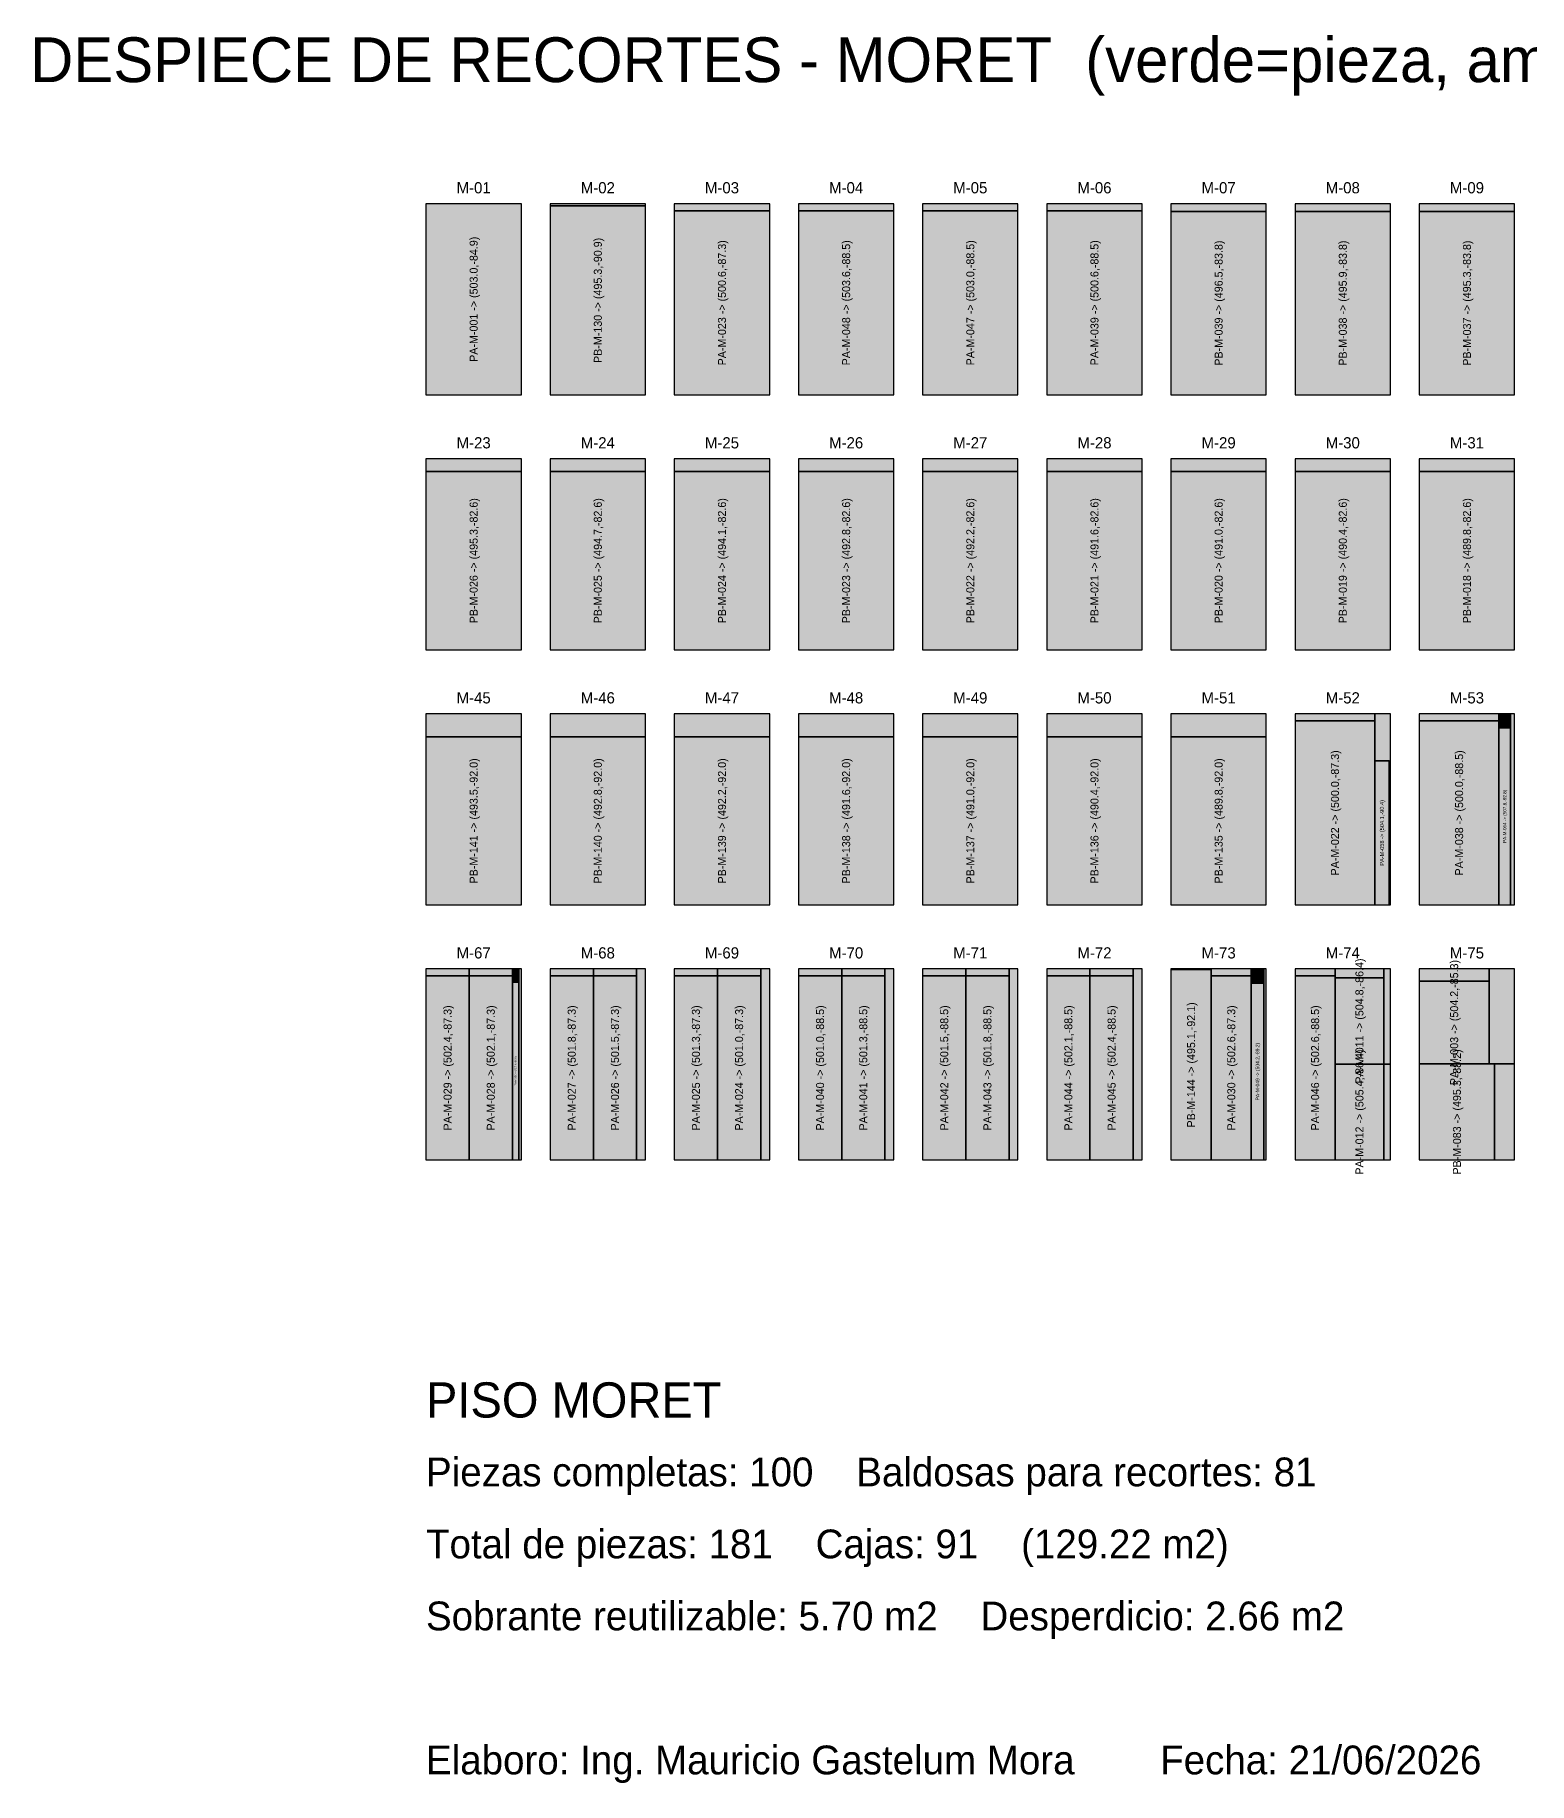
# Model space of a CAD drawing. Header units: metres. Extents: x 487.1 to 507.8, y -106.1 to -80.1.
# Drawn here: x 487.09 to 496.43, y -106.1 to -95.18 of the extents above; entities that cross this region are included whole.
import ezdxf
from ezdxf.enums import TextEntityAlignment as Align

# ---------------------------------------------------------------- set-up
doc = ezdxf.new("R2010")
doc.units = ezdxf.units.M
for name, color, linetype in [('RECORTE-DESPERDICIO', 1, 'Continuous'), ('RECORTE-PIEZA', 3, 'Continuous'), ('RECORTE-SOBRANTE', 2, 'Continuous'), ('RECORTE-TEXTO', 7, 'Continuous'), ('TITULO', 5, 'Continuous')]:
    doc.layers.add(name, color=color, linetype=linetype)

msp = doc.modelspace()

# ---------------------------------------------------------------- hatches: boundary and pattern name
at = {"layer": 'RECORTE-DESPERDICIO', "transparency": 33554610}
h = msp.add_hatch(color=1, dxfattribs=at)
h.dxf.hatch_style = 1
h.paths.add_polyline_path([(490.3147, -96.2444), (490.9107, -96.2444), (490.9107, -96.2304), (490.3147, -96.2304)])
h = msp.add_hatch(color=1, dxfattribs=at)
h.dxf.hatch_style = 1
h.paths.add_polyline_path([(491.0907, -96.2744), (491.6867, -96.2744), (491.6867, -96.2304), (491.0907, -96.2304)])
h = msp.add_hatch(color=1, dxfattribs=at)
h.dxf.hatch_style = 1
h.paths.add_polyline_path([(491.8667, -96.2744), (492.4627, -96.2744), (492.4627, -96.2304), (491.8667, -96.2304)])
h = msp.add_hatch(color=1, dxfattribs=at)
h.dxf.hatch_style = 1
h.paths.add_polyline_path([(492.6427, -96.2744), (493.2387, -96.2744), (493.2387, -96.2304), (492.6427, -96.2304)])
h = msp.add_hatch(color=1, dxfattribs=at)
h.dxf.hatch_style = 1
h.paths.add_polyline_path([(493.4187, -96.2744), (494.0147, -96.2744), (494.0147, -96.2304), (493.4187, -96.2304)])
h = msp.add_hatch(color=1, dxfattribs=at)
h.dxf.hatch_style = 1
h.paths.add_polyline_path([(494.1947, -96.2784), (494.7907, -96.2784), (494.7907, -96.2304), (494.1947, -96.2304)])
h = msp.add_hatch(color=1, dxfattribs=at)
h.dxf.hatch_style = 1
h.paths.add_polyline_path([(494.9707, -96.2784), (495.5667, -96.2784), (495.5667, -96.2304), (494.9707, -96.2304)])
h = msp.add_hatch(color=1, dxfattribs=at)
h.dxf.hatch_style = 1
h.paths.add_polyline_path([(495.7467, -96.2784), (496.3427, -96.2784), (496.3427, -96.2304), (495.7467, -96.2304)])
h = msp.add_hatch(color=1, dxfattribs=at)
h.dxf.hatch_style = 1
h.paths.add_polyline_path([(489.5387, -97.9044), (490.1347, -97.9044), (490.1347, -97.8244), (489.5387, -97.8244)])
h = msp.add_hatch(color=1, dxfattribs=at)
h.dxf.hatch_style = 1
h.paths.add_polyline_path([(490.3147, -97.9044), (490.9107, -97.9044), (490.9107, -97.8244), (490.3147, -97.8244)])
h = msp.add_hatch(color=1, dxfattribs=at)
h.dxf.hatch_style = 1
h.paths.add_polyline_path([(491.0907, -97.9044), (491.6867, -97.9044), (491.6867, -97.8244), (491.0907, -97.8244)])
h = msp.add_hatch(color=1, dxfattribs=at)
h.dxf.hatch_style = 1
h.paths.add_polyline_path([(491.8667, -97.9044), (492.4627, -97.9044), (492.4627, -97.8244), (491.8667, -97.8244)])
h = msp.add_hatch(color=1, dxfattribs=at)
h.dxf.hatch_style = 1
h.paths.add_polyline_path([(492.6427, -97.9044), (493.2387, -97.9044), (493.2387, -97.8244), (492.6427, -97.8244)])
h = msp.add_hatch(color=1, dxfattribs=at)
h.dxf.hatch_style = 1
h.paths.add_polyline_path([(493.4187, -97.9044), (494.0147, -97.9044), (494.0147, -97.8244), (493.4187, -97.8244)])
h = msp.add_hatch(color=1, dxfattribs=at)
h.dxf.hatch_style = 1
h.paths.add_polyline_path([(494.1947, -97.9044), (494.7907, -97.9044), (494.7907, -97.8244), (494.1947, -97.8244)])
h = msp.add_hatch(color=1, dxfattribs=at)
h.dxf.hatch_style = 1
h.paths.add_polyline_path([(494.9707, -97.9044), (495.5667, -97.9044), (495.5667, -97.8244), (494.9707, -97.8244)])
h = msp.add_hatch(color=1, dxfattribs=at)
h.dxf.hatch_style = 1
h.paths.add_polyline_path([(495.7467, -97.9044), (496.3427, -97.9044), (496.3427, -97.8244), (495.7467, -97.8244)])
h = msp.add_hatch(color=1, dxfattribs=at)
h.dxf.hatch_style = 1
h.paths.add_polyline_path([(494.9707, -99.4624), (495.4687, -99.4624), (495.4687, -99.4184), (494.9707, -99.4184)])
h = msp.add_hatch(color=1, dxfattribs=at)
h.dxf.hatch_style = 1
h.paths.add_polyline_path([(495.4687, -99.7124), (495.5667, -99.7124), (495.5667, -99.4184), (495.4687, -99.4184)])
h = msp.add_hatch(color=1, dxfattribs=at)
h.dxf.hatch_style = 1
h.paths.add_polyline_path([(495.7467, -99.4624), (496.2447, -99.4624), (496.2447, -99.4184), (495.7467, -99.4184)])
h = msp.add_hatch(color=1, dxfattribs=at)
h.dxf.hatch_style = 1
h.paths.add_polyline_path([(496.2447, -99.5054), (496.3167, -99.5054), (496.3167, -99.4184), (496.2447, -99.4184)])
h = msp.add_hatch(color=1, dxfattribs=at)
h.dxf.hatch_style = 1
h.paths.add_polyline_path([(496.3167, -100.6124), (496.3427, -100.6124), (496.3427, -99.4184), (496.3167, -99.4184)])
h = msp.add_hatch(color=1, dxfattribs=at)
h.dxf.hatch_style = 1
h.paths.add_polyline_path([(489.5387, -101.0564), (489.8087, -101.0564), (489.8087, -101.0124), (489.5387, -101.0124)])
h = msp.add_hatch(color=1, dxfattribs=at)
h.dxf.hatch_style = 1
h.paths.add_polyline_path([(489.8087, -101.0564), (490.0787, -101.0564), (490.0787, -101.0124), (489.8087, -101.0124)])
h = msp.add_hatch(color=1, dxfattribs=at)
h.dxf.hatch_style = 1
h.paths.add_polyline_path([(490.0787, -101.0954), (490.1182, -101.0954), (490.1182, -101.0124), (490.0787, -101.0124)])
h = msp.add_hatch(color=1, dxfattribs=at)
h.dxf.hatch_style = 1
h.paths.add_polyline_path([(490.1182, -102.2064), (490.1347, -102.2064), (490.1347, -101.0124), (490.1182, -101.0124)])
h = msp.add_hatch(color=1, dxfattribs=at)
h.dxf.hatch_style = 1
h.paths.add_polyline_path([(490.3147, -101.0564), (490.5847, -101.0564), (490.5847, -101.0124), (490.3147, -101.0124)])
h = msp.add_hatch(color=1, dxfattribs=at)
h.dxf.hatch_style = 1
h.paths.add_polyline_path([(490.5847, -101.0564), (490.8547, -101.0564), (490.8547, -101.0124), (490.5847, -101.0124)])
h = msp.add_hatch(color=1, dxfattribs=at)
h.dxf.hatch_style = 1
h.paths.add_polyline_path([(490.8547, -102.2064), (490.9107, -102.2064), (490.9107, -101.0124), (490.8547, -101.0124)])
h = msp.add_hatch(color=1, dxfattribs=at)
h.dxf.hatch_style = 1
h.paths.add_polyline_path([(491.0907, -101.0564), (491.3607, -101.0564), (491.3607, -101.0124), (491.0907, -101.0124)])
h = msp.add_hatch(color=1, dxfattribs=at)
h.dxf.hatch_style = 1
h.paths.add_polyline_path([(491.3607, -101.0564), (491.6307, -101.0564), (491.6307, -101.0124), (491.3607, -101.0124)])
h = msp.add_hatch(color=1, dxfattribs=at)
h.dxf.hatch_style = 1
h.paths.add_polyline_path([(491.6307, -102.2064), (491.6867, -102.2064), (491.6867, -101.0124), (491.6307, -101.0124)])
h = msp.add_hatch(color=1, dxfattribs=at)
h.dxf.hatch_style = 1
h.paths.add_polyline_path([(491.8667, -101.0564), (492.1367, -101.0564), (492.1367, -101.0124), (491.8667, -101.0124)])
h = msp.add_hatch(color=1, dxfattribs=at)
h.dxf.hatch_style = 1
h.paths.add_polyline_path([(492.1367, -101.0564), (492.4067, -101.0564), (492.4067, -101.0124), (492.1367, -101.0124)])
h = msp.add_hatch(color=1, dxfattribs=at)
h.dxf.hatch_style = 1
h.paths.add_polyline_path([(492.4067, -102.2064), (492.4627, -102.2064), (492.4627, -101.0124), (492.4067, -101.0124)])
h = msp.add_hatch(color=1, dxfattribs=at)
h.dxf.hatch_style = 1
h.paths.add_polyline_path([(492.6427, -101.0564), (492.9127, -101.0564), (492.9127, -101.0124), (492.6427, -101.0124)])
h = msp.add_hatch(color=1, dxfattribs=at)
h.dxf.hatch_style = 1
h.paths.add_polyline_path([(492.9127, -101.0564), (493.1827, -101.0564), (493.1827, -101.0124), (492.9127, -101.0124)])
h = msp.add_hatch(color=1, dxfattribs=at)
h.dxf.hatch_style = 1
h.paths.add_polyline_path([(493.1827, -102.2064), (493.2387, -102.2064), (493.2387, -101.0124), (493.1827, -101.0124)])
h = msp.add_hatch(color=1, dxfattribs=at)
h.dxf.hatch_style = 1
h.paths.add_polyline_path([(493.4187, -101.0564), (493.6887, -101.0564), (493.6887, -101.0124), (493.4187, -101.0124)])
h = msp.add_hatch(color=1, dxfattribs=at)
h.dxf.hatch_style = 1
h.paths.add_polyline_path([(493.6887, -101.0564), (493.9587, -101.0564), (493.9587, -101.0124), (493.6887, -101.0124)])
h = msp.add_hatch(color=1, dxfattribs=at)
h.dxf.hatch_style = 1
h.paths.add_polyline_path([(493.9587, -102.2064), (494.0147, -102.2064), (494.0147, -101.0124), (493.9587, -101.0124)])
h = msp.add_hatch(color=1, dxfattribs=at)
h.dxf.hatch_style = 1
h.paths.add_polyline_path([(494.4467, -101.0564), (494.6967, -101.0564), (494.6967, -101.0124), (494.4467, -101.0124)])
h = msp.add_hatch(color=1, dxfattribs=at)
h.dxf.hatch_style = 1
h.paths.add_polyline_path([(494.6967, -101.1024), (494.7747, -101.1024), (494.7747, -101.0124), (494.6967, -101.0124)])
h = msp.add_hatch(color=1, dxfattribs=at)
h.dxf.hatch_style = 1
h.paths.add_polyline_path([(494.7747, -102.2064), (494.7907, -102.2064), (494.7907, -101.0124), (494.7747, -101.0124)])
h = msp.add_hatch(color=1, dxfattribs=at)
h.dxf.hatch_style = 1
h.paths.add_polyline_path([(494.9707, -101.0564), (495.2207, -101.0564), (495.2207, -101.0124), (494.9707, -101.0124)])
h = msp.add_hatch(color=1, dxfattribs=at)
h.dxf.hatch_style = 1
h.paths.add_polyline_path([(495.2207, -101.0684), (495.5247, -101.0684), (495.5247, -101.0124), (495.2207, -101.0124)])
h = msp.add_hatch(color=1, dxfattribs=at)
h.dxf.hatch_style = 1
h.paths.add_polyline_path([(495.5247, -101.6084), (495.5667, -101.6084), (495.5667, -101.0124), (495.5247, -101.0124)])
h = msp.add_hatch(color=1, dxfattribs=at)
h.dxf.hatch_style = 1
h.paths.add_polyline_path([(495.7467, -101.0884), (496.1827, -101.0884), (496.1827, -101.0124), (495.7467, -101.0124)])
h = msp.add_hatch(color=1, dxfattribs=at)
h.dxf.hatch_style = 1
h.paths.add_polyline_path([(495.5247, -102.2064), (495.5667, -102.2064), (495.5667, -101.6084), (495.5247, -101.6084)])
at = {"layer": 'RECORTE-PIEZA', "transparency": 33554597}
h = msp.add_hatch(color=3, dxfattribs=at)
h.dxf.hatch_style = 1
h.paths.add_polyline_path([(489.5387, -97.4244), (490.1347, -97.4244), (490.1347, -96.2304), (489.5387, -96.2304)])
h = msp.add_hatch(color=3, dxfattribs=at)
h.dxf.hatch_style = 1
h.paths.add_polyline_path([(490.3147, -97.4244), (490.9107, -97.4244), (490.9107, -96.2444), (490.3147, -96.2444)])
h = msp.add_hatch(color=3, dxfattribs=at)
h.dxf.hatch_style = 1
h.paths.add_polyline_path([(491.0907, -97.4244), (491.6867, -97.4244), (491.6867, -96.2744), (491.0907, -96.2744)])
h = msp.add_hatch(color=3, dxfattribs=at)
h.dxf.hatch_style = 1
h.paths.add_polyline_path([(491.8667, -97.4244), (492.4627, -97.4244), (492.4627, -96.2744), (491.8667, -96.2744)])
h = msp.add_hatch(color=3, dxfattribs=at)
h.dxf.hatch_style = 1
h.paths.add_polyline_path([(492.6427, -97.4244), (493.2387, -97.4244), (493.2387, -96.2744), (492.6427, -96.2744)])
h = msp.add_hatch(color=3, dxfattribs=at)
h.dxf.hatch_style = 1
h.paths.add_polyline_path([(493.4187, -97.4244), (494.0147, -97.4244), (494.0147, -96.2744), (493.4187, -96.2744)])
h = msp.add_hatch(color=3, dxfattribs=at)
h.dxf.hatch_style = 1
h.paths.add_polyline_path([(494.1947, -97.4244), (494.7907, -97.4244), (494.7907, -96.2784), (494.1947, -96.2784)])
h = msp.add_hatch(color=3, dxfattribs=at)
h.dxf.hatch_style = 1
h.paths.add_polyline_path([(494.9707, -97.4244), (495.5667, -97.4244), (495.5667, -96.2784), (494.9707, -96.2784)])
h = msp.add_hatch(color=3, dxfattribs=at)
h.dxf.hatch_style = 1
h.paths.add_polyline_path([(495.7467, -97.4244), (496.3427, -97.4244), (496.3427, -96.2784), (495.7467, -96.2784)])
h = msp.add_hatch(color=3, dxfattribs=at)
h.dxf.hatch_style = 1
h.paths.add_polyline_path([(489.5387, -99.0184), (490.1347, -99.0184), (490.1347, -97.9044), (489.5387, -97.9044)])
h = msp.add_hatch(color=3, dxfattribs=at)
h.dxf.hatch_style = 1
h.paths.add_polyline_path([(490.3147, -99.0184), (490.9107, -99.0184), (490.9107, -97.9044), (490.3147, -97.9044)])
h = msp.add_hatch(color=3, dxfattribs=at)
h.dxf.hatch_style = 1
h.paths.add_polyline_path([(491.0907, -99.0184), (491.6867, -99.0184), (491.6867, -97.9044), (491.0907, -97.9044)])
h = msp.add_hatch(color=3, dxfattribs=at)
h.dxf.hatch_style = 1
h.paths.add_polyline_path([(491.8667, -99.0184), (492.4627, -99.0184), (492.4627, -97.9044), (491.8667, -97.9044)])
h = msp.add_hatch(color=3, dxfattribs=at)
h.dxf.hatch_style = 1
h.paths.add_polyline_path([(492.6427, -99.0184), (493.2387, -99.0184), (493.2387, -97.9044), (492.6427, -97.9044)])
h = msp.add_hatch(color=3, dxfattribs=at)
h.dxf.hatch_style = 1
h.paths.add_polyline_path([(493.4187, -99.0184), (494.0147, -99.0184), (494.0147, -97.9044), (493.4187, -97.9044)])
h = msp.add_hatch(color=3, dxfattribs=at)
h.dxf.hatch_style = 1
h.paths.add_polyline_path([(494.1947, -99.0184), (494.7907, -99.0184), (494.7907, -97.9044), (494.1947, -97.9044)])
h = msp.add_hatch(color=3, dxfattribs=at)
h.dxf.hatch_style = 1
h.paths.add_polyline_path([(494.9707, -99.0184), (495.5667, -99.0184), (495.5667, -97.9044), (494.9707, -97.9044)])
h = msp.add_hatch(color=3, dxfattribs=at)
h.dxf.hatch_style = 1
h.paths.add_polyline_path([(495.7467, -99.0184), (496.3427, -99.0184), (496.3427, -97.9044), (495.7467, -97.9044)])
h = msp.add_hatch(color=3, dxfattribs=at)
h.dxf.hatch_style = 1
h.paths.add_polyline_path([(494.9707, -100.6124), (495.4687, -100.6124), (495.4687, -99.4624), (494.9707, -99.4624)])
h = msp.add_hatch(color=3, dxfattribs=at)
h.dxf.hatch_style = 1
h.paths.add_polyline_path([(495.7467, -100.6124), (496.2447, -100.6124), (496.2447, -99.4624), (495.7467, -99.4624)])
h = msp.add_hatch(color=3, dxfattribs=at)
h.dxf.hatch_style = 1
h.paths.add_polyline_path([(496.2447, -100.6124), (496.3167, -100.6124), (496.3167, -99.5054), (496.2447, -99.5054)])
h = msp.add_hatch(color=3, dxfattribs=at)
h.dxf.hatch_style = 1
h.paths.add_polyline_path([(489.5387, -100.6124), (490.1347, -100.6124), (490.1347, -99.5624), (489.5387, -99.5624)])
h = msp.add_hatch(color=3, dxfattribs=at)
h.dxf.hatch_style = 1
h.paths.add_polyline_path([(490.3147, -100.6124), (490.9107, -100.6124), (490.9107, -99.5624), (490.3147, -99.5624)])
h = msp.add_hatch(color=3, dxfattribs=at)
h.dxf.hatch_style = 1
h.paths.add_polyline_path([(491.0907, -100.6124), (491.6867, -100.6124), (491.6867, -99.5624), (491.0907, -99.5624)])
h = msp.add_hatch(color=3, dxfattribs=at)
h.dxf.hatch_style = 1
h.paths.add_polyline_path([(491.8667, -100.6124), (492.4627, -100.6124), (492.4627, -99.5624), (491.8667, -99.5624)])
h = msp.add_hatch(color=3, dxfattribs=at)
h.dxf.hatch_style = 1
h.paths.add_polyline_path([(492.6427, -100.6124), (493.2387, -100.6124), (493.2387, -99.5624), (492.6427, -99.5624)])
h = msp.add_hatch(color=3, dxfattribs=at)
h.dxf.hatch_style = 1
h.paths.add_polyline_path([(493.4187, -100.6124), (494.0147, -100.6124), (494.0147, -99.5624), (493.4187, -99.5624)])
h = msp.add_hatch(color=3, dxfattribs=at)
h.dxf.hatch_style = 1
h.paths.add_polyline_path([(494.1947, -100.6124), (494.7907, -100.6124), (494.7907, -99.5624), (494.1947, -99.5624)])
h = msp.add_hatch(color=3, dxfattribs=at)
h.dxf.hatch_style = 1
h.paths.add_polyline_path([(495.4687, -100.6124), (495.5577, -100.6124), (495.5577, -99.7124), (495.4687, -99.7124)])
h = msp.add_hatch(color=3, dxfattribs=at)
h.dxf.hatch_style = 1
h.paths.add_polyline_path([(489.5387, -102.2064), (489.8087, -102.2064), (489.8087, -101.0564), (489.5387, -101.0564)])
h = msp.add_hatch(color=3, dxfattribs=at)
h.dxf.hatch_style = 1
h.paths.add_polyline_path([(489.8087, -102.2064), (490.0787, -102.2064), (490.0787, -101.0564), (489.8087, -101.0564)])
h = msp.add_hatch(color=3, dxfattribs=at)
h.dxf.hatch_style = 1
h.paths.add_polyline_path([(490.3147, -102.2064), (490.5847, -102.2064), (490.5847, -101.0564), (490.3147, -101.0564)])
h = msp.add_hatch(color=3, dxfattribs=at)
h.dxf.hatch_style = 1
h.paths.add_polyline_path([(490.5847, -102.2064), (490.8547, -102.2064), (490.8547, -101.0564), (490.5847, -101.0564)])
h = msp.add_hatch(color=3, dxfattribs=at)
h.dxf.hatch_style = 1
h.paths.add_polyline_path([(491.0907, -102.2064), (491.3607, -102.2064), (491.3607, -101.0564), (491.0907, -101.0564)])
h = msp.add_hatch(color=3, dxfattribs=at)
h.dxf.hatch_style = 1
h.paths.add_polyline_path([(491.3607, -102.2064), (491.6307, -102.2064), (491.6307, -101.0564), (491.3607, -101.0564)])
h = msp.add_hatch(color=3, dxfattribs=at)
h.dxf.hatch_style = 1
h.paths.add_polyline_path([(491.8667, -102.2064), (492.1367, -102.2064), (492.1367, -101.0564), (491.8667, -101.0564)])
h = msp.add_hatch(color=3, dxfattribs=at)
h.dxf.hatch_style = 1
h.paths.add_polyline_path([(492.1367, -102.2064), (492.4067, -102.2064), (492.4067, -101.0564), (492.1367, -101.0564)])
h = msp.add_hatch(color=3, dxfattribs=at)
h.dxf.hatch_style = 1
h.paths.add_polyline_path([(492.6427, -102.2064), (492.9127, -102.2064), (492.9127, -101.0564), (492.6427, -101.0564)])
h = msp.add_hatch(color=3, dxfattribs=at)
h.dxf.hatch_style = 1
h.paths.add_polyline_path([(492.9127, -102.2064), (493.1827, -102.2064), (493.1827, -101.0564), (492.9127, -101.0564)])
h = msp.add_hatch(color=3, dxfattribs=at)
h.dxf.hatch_style = 1
h.paths.add_polyline_path([(493.4187, -102.2064), (493.6887, -102.2064), (493.6887, -101.0564), (493.4187, -101.0564)])
h = msp.add_hatch(color=3, dxfattribs=at)
h.dxf.hatch_style = 1
h.paths.add_polyline_path([(493.6887, -102.2064), (493.9587, -102.2064), (493.9587, -101.0564), (493.6887, -101.0564)])
h = msp.add_hatch(color=3, dxfattribs=at)
h.dxf.hatch_style = 1
h.paths.add_polyline_path([(494.1947, -102.2064), (494.4467, -102.2064), (494.4467, -101.0184), (494.1947, -101.0184)])
h = msp.add_hatch(color=3, dxfattribs=at)
h.dxf.hatch_style = 1
h.paths.add_polyline_path([(494.4467, -102.2064), (494.6967, -102.2064), (494.6967, -101.0564), (494.4467, -101.0564)])
h = msp.add_hatch(color=3, dxfattribs=at)
h.dxf.hatch_style = 1
h.paths.add_polyline_path([(494.9707, -102.2064), (495.2207, -102.2064), (495.2207, -101.0564), (494.9707, -101.0564)])
h = msp.add_hatch(color=3, dxfattribs=at)
h.dxf.hatch_style = 1
h.paths.add_polyline_path([(490.0787, -102.2064), (490.1182, -102.2064), (490.1182, -101.0954), (490.0787, -101.0954)])
h = msp.add_hatch(color=3, dxfattribs=at)
h.dxf.hatch_style = 1
h.paths.add_polyline_path([(494.6967, -102.2064), (494.7747, -102.2064), (494.7747, -101.1024), (494.6967, -101.1024)])
h = msp.add_hatch(color=3, dxfattribs=at)
h.dxf.hatch_style = 1
h.paths.add_polyline_path([(495.2207, -101.6084), (495.5247, -101.6084), (495.5247, -101.0684), (495.2207, -101.0684)])
h = msp.add_hatch(color=3, dxfattribs=at)
h.dxf.hatch_style = 1
h.paths.add_polyline_path([(495.7467, -101.6064), (496.1827, -101.6064), (496.1827, -101.0884), (495.7467, -101.0884)])
h = msp.add_hatch(color=3, dxfattribs=at)
h.dxf.hatch_style = 1
h.paths.add_polyline_path([(495.2207, -102.2064), (495.5247, -102.2064), (495.5247, -101.6084), (495.2207, -101.6084)])
h = msp.add_hatch(color=3, dxfattribs=at)
h.dxf.hatch_style = 1
h.paths.add_polyline_path([(495.7467, -102.2064), (496.2177, -102.2064), (496.2177, -101.6064), (495.7467, -101.6064)])
at = {"layer": 'RECORTE-SOBRANTE', "transparency": 33554610}
h = msp.add_hatch(color=2, dxfattribs=at)
h.dxf.hatch_style = 1
h.paths.add_polyline_path([(489.5387, -99.5624), (490.1347, -99.5624), (490.1347, -99.4184), (489.5387, -99.4184)])
h = msp.add_hatch(color=2, dxfattribs=at)
h.dxf.hatch_style = 1
h.paths.add_polyline_path([(490.3147, -99.5624), (490.9107, -99.5624), (490.9107, -99.4184), (490.3147, -99.4184)])
h = msp.add_hatch(color=2, dxfattribs=at)
h.dxf.hatch_style = 1
h.paths.add_polyline_path([(491.0907, -99.5624), (491.6867, -99.5624), (491.6867, -99.4184), (491.0907, -99.4184)])
h = msp.add_hatch(color=2, dxfattribs=at)
h.dxf.hatch_style = 1
h.paths.add_polyline_path([(491.8667, -99.5624), (492.4627, -99.5624), (492.4627, -99.4184), (491.8667, -99.4184)])
h = msp.add_hatch(color=2, dxfattribs=at)
h.dxf.hatch_style = 1
h.paths.add_polyline_path([(492.6427, -99.5624), (493.2387, -99.5624), (493.2387, -99.4184), (492.6427, -99.4184)])
h = msp.add_hatch(color=2, dxfattribs=at)
h.dxf.hatch_style = 1
h.paths.add_polyline_path([(493.4187, -99.5624), (494.0147, -99.5624), (494.0147, -99.4184), (493.4187, -99.4184)])
h = msp.add_hatch(color=2, dxfattribs=at)
h.dxf.hatch_style = 1
h.paths.add_polyline_path([(494.1947, -99.5624), (494.7907, -99.5624), (494.7907, -99.4184), (494.1947, -99.4184)])
h = msp.add_hatch(color=2, dxfattribs=at)
h.dxf.hatch_style = 1
h.paths.add_polyline_path([(496.1827, -101.6064), (496.3427, -101.6064), (496.3427, -101.0124), (496.1827, -101.0124)])
h = msp.add_hatch(color=2, dxfattribs=at)
h.dxf.hatch_style = 1
h.paths.add_polyline_path([(496.2177, -102.2064), (496.3427, -102.2064), (496.3427, -101.6064), (496.2177, -101.6064)])

# ---------------------------------------------------------------- linework, layer by layer
at = {"layer": 'RECORTE-DESPERDICIO'}
for points in [[(490.3147, -96.2444), (490.9107, -96.2444), (490.9107, -96.2304), (490.3147, -96.2304)], [(491.0907, -96.2744), (491.6867, -96.2744), (491.6867, -96.2304), (491.0907, -96.2304)], [(491.8667, -96.2744), (492.4627, -96.2744), (492.4627, -96.2304), (491.8667, -96.2304)], [(492.6427, -96.2744), (493.2387, -96.2744), (493.2387, -96.2304), (492.6427, -96.2304)], [(493.4187, -96.2744), (494.0147, -96.2744), (494.0147, -96.2304), (493.4187, -96.2304)], [(494.1947, -96.2784), (494.7907, -96.2784), (494.7907, -96.2304), (494.1947, -96.2304)], [(494.9707, -96.2784), (495.5667, -96.2784), (495.5667, -96.2304), (494.9707, -96.2304)], [(495.7467, -96.2784), (496.3427, -96.2784), (496.3427, -96.2304), (495.7467, -96.2304)], [(489.5387, -97.9044), (490.1347, -97.9044), (490.1347, -97.8244), (489.5387, -97.8244)], [(490.3147, -97.9044), (490.9107, -97.9044), (490.9107, -97.8244), (490.3147, -97.8244)], [(491.0907, -97.9044), (491.6867, -97.9044), (491.6867, -97.8244), (491.0907, -97.8244)], [(491.8667, -97.9044), (492.4627, -97.9044), (492.4627, -97.8244), (491.8667, -97.8244)], [(492.6427, -97.9044), (493.2387, -97.9044), (493.2387, -97.8244), (492.6427, -97.8244)], [(493.4187, -97.9044), (494.0147, -97.9044), (494.0147, -97.8244), (493.4187, -97.8244)], [(494.1947, -97.9044), (494.7907, -97.9044), (494.7907, -97.8244), (494.1947, -97.8244)], [(494.9707, -97.9044), (495.5667, -97.9044), (495.5667, -97.8244), (494.9707, -97.8244)], [(495.7467, -97.9044), (496.3427, -97.9044), (496.3427, -97.8244), (495.7467, -97.8244)], [(494.9707, -99.4624), (495.4687, -99.4624), (495.4687, -99.4184), (494.9707, -99.4184)], [(495.4687, -99.7124), (495.5667, -99.7124), (495.5667, -99.4184), (495.4687, -99.4184)], [(495.7467, -99.4624), (496.2447, -99.4624), (496.2447, -99.4184), (495.7467, -99.4184)], [(496.2447, -99.5054), (496.3167, -99.5054), (496.3167, -99.4184), (496.2447, -99.4184)], [(496.3167, -100.6124), (496.3427, -100.6124), (496.3427, -99.4184), (496.3167, -99.4184)], [(489.5387, -101.0564), (489.8087, -101.0564), (489.8087, -101.0124), (489.5387, -101.0124)], [(489.8087, -101.0564), (490.0787, -101.0564), (490.0787, -101.0124), (489.8087, -101.0124)], [(490.0787, -101.0954), (490.1182, -101.0954), (490.1182, -101.0124), (490.0787, -101.0124)], [(490.1182, -102.2064), (490.1347, -102.2064), (490.1347, -101.0124), (490.1182, -101.0124)], [(490.3147, -101.0564), (490.5847, -101.0564), (490.5847, -101.0124), (490.3147, -101.0124)], [(490.5847, -101.0564), (490.8547, -101.0564), (490.8547, -101.0124), (490.5847, -101.0124)], [(490.8547, -102.2064), (490.9107, -102.2064), (490.9107, -101.0124), (490.8547, -101.0124)], [(491.0907, -101.0564), (491.3607, -101.0564), (491.3607, -101.0124), (491.0907, -101.0124)], [(491.3607, -101.0564), (491.6307, -101.0564), (491.6307, -101.0124), (491.3607, -101.0124)], [(491.6307, -102.2064), (491.6867, -102.2064), (491.6867, -101.0124), (491.6307, -101.0124)], [(491.8667, -101.0564), (492.1367, -101.0564), (492.1367, -101.0124), (491.8667, -101.0124)], [(492.1367, -101.0564), (492.4067, -101.0564), (492.4067, -101.0124), (492.1367, -101.0124)], [(492.4067, -102.2064), (492.4627, -102.2064), (492.4627, -101.0124), (492.4067, -101.0124)], [(492.6427, -101.0564), (492.9127, -101.0564), (492.9127, -101.0124), (492.6427, -101.0124)], [(492.9127, -101.0564), (493.1827, -101.0564), (493.1827, -101.0124), (492.9127, -101.0124)], [(493.1827, -102.2064), (493.2387, -102.2064), (493.2387, -101.0124), (493.1827, -101.0124)], [(493.4187, -101.0564), (493.6887, -101.0564), (493.6887, -101.0124), (493.4187, -101.0124)], [(493.6887, -101.0564), (493.9587, -101.0564), (493.9587, -101.0124), (493.6887, -101.0124)], [(493.9587, -102.2064), (494.0147, -102.2064), (494.0147, -101.0124), (493.9587, -101.0124)], [(494.4467, -101.0564), (494.6967, -101.0564), (494.6967, -101.0124), (494.4467, -101.0124)], [(494.6967, -101.1024), (494.7747, -101.1024), (494.7747, -101.0124), (494.6967, -101.0124)], [(494.7747, -102.2064), (494.7907, -102.2064), (494.7907, -101.0124), (494.7747, -101.0124)], [(494.9707, -101.0564), (495.2207, -101.0564), (495.2207, -101.0124), (494.9707, -101.0124)], [(495.2207, -101.0684), (495.5247, -101.0684), (495.5247, -101.0124), (495.2207, -101.0124)], [(495.5247, -101.6084), (495.5667, -101.6084), (495.5667, -101.0124), (495.5247, -101.0124)], [(495.7467, -101.0884), (496.1827, -101.0884), (496.1827, -101.0124), (495.7467, -101.0124)], [(495.5247, -102.2064), (495.5667, -102.2064), (495.5667, -101.6084), (495.5247, -101.6084)]]:
    msp.add_lwpolyline(points, close=True, dxfattribs=at)
at = {"layer": 'RECORTE-PIEZA'}
for points in [[(489.5387, -97.4244), (490.1347, -97.4244), (490.1347, -96.2304), (489.5387, -96.2304)], [(490.3147, -97.4244), (490.9107, -97.4244), (490.9107, -96.2444), (490.3147, -96.2444)], [(491.0907, -97.4244), (491.6867, -97.4244), (491.6867, -96.2744), (491.0907, -96.2744)], [(491.8667, -97.4244), (492.4627, -97.4244), (492.4627, -96.2744), (491.8667, -96.2744)], [(492.6427, -97.4244), (493.2387, -97.4244), (493.2387, -96.2744), (492.6427, -96.2744)], [(493.4187, -97.4244), (494.0147, -97.4244), (494.0147, -96.2744), (493.4187, -96.2744)], [(494.1947, -97.4244), (494.7907, -97.4244), (494.7907, -96.2784), (494.1947, -96.2784)], [(494.9707, -97.4244), (495.5667, -97.4244), (495.5667, -96.2784), (494.9707, -96.2784)], [(495.7467, -97.4244), (496.3427, -97.4244), (496.3427, -96.2784), (495.7467, -96.2784)], [(489.5387, -99.0184), (490.1347, -99.0184), (490.1347, -97.9044), (489.5387, -97.9044)], [(490.3147, -99.0184), (490.9107, -99.0184), (490.9107, -97.9044), (490.3147, -97.9044)], [(491.0907, -99.0184), (491.6867, -99.0184), (491.6867, -97.9044), (491.0907, -97.9044)], [(491.8667, -99.0184), (492.4627, -99.0184), (492.4627, -97.9044), (491.8667, -97.9044)], [(492.6427, -99.0184), (493.2387, -99.0184), (493.2387, -97.9044), (492.6427, -97.9044)], [(493.4187, -99.0184), (494.0147, -99.0184), (494.0147, -97.9044), (493.4187, -97.9044)], [(494.1947, -99.0184), (494.7907, -99.0184), (494.7907, -97.9044), (494.1947, -97.9044)], [(494.9707, -99.0184), (495.5667, -99.0184), (495.5667, -97.9044), (494.9707, -97.9044)], [(495.7467, -99.0184), (496.3427, -99.0184), (496.3427, -97.9044), (495.7467, -97.9044)], [(494.9707, -100.6124), (495.4687, -100.6124), (495.4687, -99.4624), (494.9707, -99.4624)], [(495.7467, -100.6124), (496.2447, -100.6124), (496.2447, -99.4624), (495.7467, -99.4624)], [(496.2447, -100.6124), (496.3167, -100.6124), (496.3167, -99.5054), (496.2447, -99.5054)], [(489.5387, -100.6124), (490.1347, -100.6124), (490.1347, -99.5624), (489.5387, -99.5624)], [(490.3147, -100.6124), (490.9107, -100.6124), (490.9107, -99.5624), (490.3147, -99.5624)], [(491.0907, -100.6124), (491.6867, -100.6124), (491.6867, -99.5624), (491.0907, -99.5624)], [(491.8667, -100.6124), (492.4627, -100.6124), (492.4627, -99.5624), (491.8667, -99.5624)], [(492.6427, -100.6124), (493.2387, -100.6124), (493.2387, -99.5624), (492.6427, -99.5624)], [(493.4187, -100.6124), (494.0147, -100.6124), (494.0147, -99.5624), (493.4187, -99.5624)], [(494.1947, -100.6124), (494.7907, -100.6124), (494.7907, -99.5624), (494.1947, -99.5624)], [(495.4687, -100.6124), (495.5577, -100.6124), (495.5577, -99.7124), (495.4687, -99.7124)], [(489.5387, -102.2064), (489.8087, -102.2064), (489.8087, -101.0564), (489.5387, -101.0564)], [(489.8087, -102.2064), (490.0787, -102.2064), (490.0787, -101.0564), (489.8087, -101.0564)], [(490.3147, -102.2064), (490.5847, -102.2064), (490.5847, -101.0564), (490.3147, -101.0564)], [(490.5847, -102.2064), (490.8547, -102.2064), (490.8547, -101.0564), (490.5847, -101.0564)], [(491.0907, -102.2064), (491.3607, -102.2064), (491.3607, -101.0564), (491.0907, -101.0564)], [(491.3607, -102.2064), (491.6307, -102.2064), (491.6307, -101.0564), (491.3607, -101.0564)], [(491.8667, -102.2064), (492.1367, -102.2064), (492.1367, -101.0564), (491.8667, -101.0564)], [(492.1367, -102.2064), (492.4067, -102.2064), (492.4067, -101.0564), (492.1367, -101.0564)], [(492.6427, -102.2064), (492.9127, -102.2064), (492.9127, -101.0564), (492.6427, -101.0564)], [(492.9127, -102.2064), (493.1827, -102.2064), (493.1827, -101.0564), (492.9127, -101.0564)], [(493.4187, -102.2064), (493.6887, -102.2064), (493.6887, -101.0564), (493.4187, -101.0564)], [(493.6887, -102.2064), (493.9587, -102.2064), (493.9587, -101.0564), (493.6887, -101.0564)], [(494.1947, -102.2064), (494.4467, -102.2064), (494.4467, -101.0184), (494.1947, -101.0184)], [(494.4467, -102.2064), (494.6967, -102.2064), (494.6967, -101.0564), (494.4467, -101.0564)], [(494.9707, -102.2064), (495.2207, -102.2064), (495.2207, -101.0564), (494.9707, -101.0564)], [(490.0787, -102.2064), (490.1182, -102.2064), (490.1182, -101.0954), (490.0787, -101.0954)], [(494.6967, -102.2064), (494.7747, -102.2064), (494.7747, -101.1024), (494.6967, -101.1024)], [(495.2207, -101.6084), (495.5247, -101.6084), (495.5247, -101.0684), (495.2207, -101.0684)], [(495.7467, -101.6064), (496.1827, -101.6064), (496.1827, -101.0884), (495.7467, -101.0884)], [(495.2207, -102.2064), (495.5247, -102.2064), (495.5247, -101.6084), (495.2207, -101.6084)], [(495.7467, -102.2064), (496.2177, -102.2064), (496.2177, -101.6064), (495.7467, -101.6064)]]:
    msp.add_lwpolyline(points, close=True, dxfattribs=at)
at = {"layer": 'RECORTE-SOBRANTE'}
for points in [[(489.5387, -99.5624), (490.1347, -99.5624), (490.1347, -99.4184), (489.5387, -99.4184)], [(490.3147, -99.5624), (490.9107, -99.5624), (490.9107, -99.4184), (490.3147, -99.4184)], [(491.0907, -99.5624), (491.6867, -99.5624), (491.6867, -99.4184), (491.0907, -99.4184)], [(491.8667, -99.5624), (492.4627, -99.5624), (492.4627, -99.4184), (491.8667, -99.4184)], [(492.6427, -99.5624), (493.2387, -99.5624), (493.2387, -99.4184), (492.6427, -99.4184)], [(493.4187, -99.5624), (494.0147, -99.5624), (494.0147, -99.4184), (493.4187, -99.4184)], [(494.1947, -99.5624), (494.7907, -99.5624), (494.7907, -99.4184), (494.1947, -99.4184)], [(496.1827, -101.6064), (496.3427, -101.6064), (496.3427, -101.0124), (496.1827, -101.0124)], [(496.2177, -102.2064), (496.3427, -102.2064), (496.3427, -101.6064), (496.2177, -101.6064)]]:
    msp.add_lwpolyline(points, close=True, dxfattribs=at)
at = {"layer": 'RECORTE-TEXTO'}
for points in [[(489.5387, -97.4244), (490.1347, -97.4244), (490.1347, -96.2304), (489.5387, -96.2304)], [(490.3147, -97.4244), (490.9107, -97.4244), (490.9107, -96.2304), (490.3147, -96.2304)], [(491.0907, -97.4244), (491.6867, -97.4244), (491.6867, -96.2304), (491.0907, -96.2304)], [(491.8667, -97.4244), (492.4627, -97.4244), (492.4627, -96.2304), (491.8667, -96.2304)], [(492.6427, -97.4244), (493.2387, -97.4244), (493.2387, -96.2304), (492.6427, -96.2304)], [(493.4187, -97.4244), (494.0147, -97.4244), (494.0147, -96.2304), (493.4187, -96.2304)], [(494.1947, -97.4244), (494.7907, -97.4244), (494.7907, -96.2304), (494.1947, -96.2304)], [(494.9707, -97.4244), (495.5667, -97.4244), (495.5667, -96.2304), (494.9707, -96.2304)], [(495.7467, -97.4244), (496.3427, -97.4244), (496.3427, -96.2304), (495.7467, -96.2304)], [(489.5387, -99.0184), (490.1347, -99.0184), (490.1347, -97.8244), (489.5387, -97.8244)], [(490.3147, -99.0184), (490.9107, -99.0184), (490.9107, -97.8244), (490.3147, -97.8244)], [(491.0907, -99.0184), (491.6867, -99.0184), (491.6867, -97.8244), (491.0907, -97.8244)], [(491.8667, -99.0184), (492.4627, -99.0184), (492.4627, -97.8244), (491.8667, -97.8244)], [(492.6427, -99.0184), (493.2387, -99.0184), (493.2387, -97.8244), (492.6427, -97.8244)], [(493.4187, -99.0184), (494.0147, -99.0184), (494.0147, -97.8244), (493.4187, -97.8244)], [(494.1947, -99.0184), (494.7907, -99.0184), (494.7907, -97.8244), (494.1947, -97.8244)], [(494.9707, -99.0184), (495.5667, -99.0184), (495.5667, -97.8244), (494.9707, -97.8244)], [(495.7467, -99.0184), (496.3427, -99.0184), (496.3427, -97.8244), (495.7467, -97.8244)], [(489.5387, -100.6124), (490.1347, -100.6124), (490.1347, -99.4184), (489.5387, -99.4184)], [(490.3147, -100.6124), (490.9107, -100.6124), (490.9107, -99.4184), (490.3147, -99.4184)], [(491.0907, -100.6124), (491.6867, -100.6124), (491.6867, -99.4184), (491.0907, -99.4184)], [(491.8667, -100.6124), (492.4627, -100.6124), (492.4627, -99.4184), (491.8667, -99.4184)], [(492.6427, -100.6124), (493.2387, -100.6124), (493.2387, -99.4184), (492.6427, -99.4184)], [(493.4187, -100.6124), (494.0147, -100.6124), (494.0147, -99.4184), (493.4187, -99.4184)], [(494.1947, -100.6124), (494.7907, -100.6124), (494.7907, -99.4184), (494.1947, -99.4184)], [(494.9707, -100.6124), (495.5667, -100.6124), (495.5667, -99.4184), (494.9707, -99.4184)], [(495.7467, -100.6124), (496.3427, -100.6124), (496.3427, -99.4184), (495.7467, -99.4184)], [(489.5387, -102.2064), (490.1347, -102.2064), (490.1347, -101.0124), (489.5387, -101.0124)], [(490.3147, -102.2064), (490.9107, -102.2064), (490.9107, -101.0124), (490.3147, -101.0124)], [(491.0907, -102.2064), (491.6867, -102.2064), (491.6867, -101.0124), (491.0907, -101.0124)], [(491.8667, -102.2064), (492.4627, -102.2064), (492.4627, -101.0124), (491.8667, -101.0124)], [(492.6427, -102.2064), (493.2387, -102.2064), (493.2387, -101.0124), (492.6427, -101.0124)], [(493.4187, -102.2064), (494.0147, -102.2064), (494.0147, -101.0124), (493.4187, -101.0124)], [(494.1947, -102.2064), (494.7907, -102.2064), (494.7907, -101.0124), (494.1947, -101.0124)], [(494.9707, -102.2064), (495.5667, -102.2064), (495.5667, -101.0124), (494.9707, -101.0124)], [(495.7467, -102.2064), (496.3427, -102.2064), (496.3427, -101.0124), (495.7467, -101.0124)]]:
    msp.add_lwpolyline(points, close=True, dxfattribs=at)

# ---------------------------------------------------------------- texts
for s, p in [('M-01', (489.8367, -96.1304)), ('M-02', (490.6127, -96.1304)), ('M-03', (491.3887, -96.1304)), ('M-04', (492.1647, -96.1304)), ('M-05', (492.9407, -96.1304)), ('M-06', (493.7167, -96.1304)), ('M-07', (494.4927, -96.1304)), ('M-08', (495.2687, -96.1304)), ('M-09', (496.0447, -96.1304)), ('M-23', (489.8367, -97.7244)), ('M-24', (490.6127, -97.7244)), ('M-25', (491.3887, -97.7244)), ('M-26', (492.1647, -97.7244)), ('M-27', (492.9407, -97.7244)), ('M-28', (493.7167, -97.7244)), ('M-29', (494.4927, -97.7244)), ('M-30', (495.2687, -97.7244)), ('M-31', (496.0447, -97.7244)), ('M-45', (489.8367, -99.3184)), ('M-46', (490.6127, -99.3184)), ('M-47', (491.3887, -99.3184)), ('M-48', (492.1647, -99.3184)), ('M-49', (492.9407, -99.3184)), ('M-50', (493.7167, -99.3184)), ('M-51', (494.4927, -99.3184)), ('M-52', (495.2687, -99.3184)), ('M-53', (496.0447, -99.3184)), ('M-67', (489.8367, -100.9124)), ('M-68', (490.6127, -100.9124)), ('M-69', (491.3887, -100.9124)), ('M-70', (492.1647, -100.9124)), ('M-71', (492.9407, -100.9124)), ('M-72', (493.7167, -100.9124)), ('M-73', (494.4927, -100.9124)), ('M-74', (495.2687, -100.9124)), ('M-75', (496.0447, -100.9124))]:
    msp.add_text(s, height=0.07, dxfattribs=at).set_placement(p, align=Align.MIDDLE_CENTER)
for s, height, p in [('PA-M-001 -> (503.0,-84.9)', 0.05, (489.8367, -96.8274)), ('PB-M-130 -> (495.3,-90.9)', 0.05, (490.6127, -96.8344)), ('PA-M-023 -> (500.6,-87.3)', 0.05, (491.3887, -96.8494)), ('PA-M-048 -> (503.6,-88.5)', 0.05, (492.1647, -96.8494)), ('PA-M-047 -> (503.0,-88.5)', 0.05, (492.9407, -96.8494)), ('PA-M-039 -> (500.6,-88.5)', 0.05, (493.7167, -96.8494)), ('PB-M-039 -> (496.5,-83.8)', 0.05, (494.4927, -96.8514)), ('PB-M-038 -> (495.9,-83.8)', 0.05, (495.2687, -96.8514)), ('PB-M-037 -> (495.3,-83.8)', 0.05, (496.0447, -96.8514)), ('PB-M-026 -> (495.3,-82.6)', 0.05, (489.8367, -98.4614)), ('PB-M-025 -> (494.7,-82.6)', 0.05, (490.6127, -98.4614)), ('PB-M-024 -> (494.1,-82.6)', 0.05, (491.3887, -98.4614)), ('PB-M-023 -> (492.8,-82.6)', 0.05, (492.1647, -98.4614)), ('PB-M-022 -> (492.2,-82.6)', 0.05, (492.9407, -98.4614)), ('PB-M-021 -> (491.6,-82.6)', 0.05, (493.7167, -98.4614)), ('PB-M-020 -> (491.0,-82.6)', 0.05, (494.4927, -98.4614)), ('PB-M-019 -> (490.4,-82.6)', 0.05, (495.2687, -98.4614)), ('PB-M-018 -> (489.8,-82.6)', 0.05, (496.0447, -98.4614)), ('PB-M-141 -> (493.5,-92.0)', 0.05, (489.8367, -100.0874)), ('PB-M-140 -> (492.8,-92.0)', 0.05, (490.6127, -100.0874)), ('PB-M-139 -> (492.2,-92.0)', 0.05, (491.3887, -100.0874)), ('PB-M-138 -> (491.6,-92.0)', 0.05, (492.1647, -100.0874)), ('PB-M-137 -> (491.0,-92.0)', 0.05, (492.9407, -100.0874)), ('PB-M-136 -> (490.4,-92.0)', 0.05, (493.7167, -100.0874)), ('PB-M-135 -> (489.8,-92.0)', 0.05, (494.4927, -100.0874)), ('PA-M-022 -> (500.0,-87.3)', 0.05, (495.2197, -100.0374)), ('PA-M-038 -> (500.0,-88.5)', 0.05, (495.9957, -100.0374)), ('PA-M-064 -> (507.8,-92.8)', 0.020571, (496.2807, -100.0589)), ('PA-M-058 -> (504.1,-90.4)', 0.025429, (495.5132, -100.1624)), ('PA-M-011 -> (504.8,-86.4)', 0.05, (495.3727, -101.3384)), ('PA-M-003 -> (504.2,-85.3)', 0.05, (495.9647, -101.3474)), ('PA-M-029 -> (502.4,-87.3)', 0.05, (489.6737, -101.6314)), ('PA-M-028 -> (502.1,-87.3)', 0.05, (489.9437, -101.6314)), ('PA-M-027 -> (501.8,-87.3)', 0.05, (490.4497, -101.6314)), ('PA-M-026 -> (501.5,-87.3)', 0.05, (490.7197, -101.6314)), ('PA-M-025 -> (501.3,-87.3)', 0.05, (491.2257, -101.6314)), ('PA-M-024 -> (501.0,-87.3)', 0.05, (491.4957, -101.6314)), ('PA-M-040 -> (501.0,-88.5)', 0.05, (492.0017, -101.6314)), ('PA-M-041 -> (501.3,-88.5)', 0.05, (492.2717, -101.6314)), ('PA-M-042 -> (501.5,-88.5)', 0.05, (492.7777, -101.6314)), ('PA-M-043 -> (501.8,-88.5)', 0.05, (493.0477, -101.6314)), ('PA-M-044 -> (502.1,-88.5)', 0.05, (493.5537, -101.6314)), ('PA-M-045 -> (502.4,-88.5)', 0.05, (493.8237, -101.6314)), ('PB-M-144 -> (495.1,-92.1)', 0.05, (494.3207, -101.6124)), ('PA-M-030 -> (502.6,-87.3)', 0.05, (494.5717, -101.6314)), ('PA-M-046 -> (502.6,-88.5)', 0.05, (495.0957, -101.6314)), ('PA-M-049 -> (504.2,-89.2)', 0.022286, (494.7357, -101.6544)), ('PA-M-059 -> (507.8,-90.5)', 0.011286, (490.0985, -101.6509)), ('PA-M-012 -> (505.4,-86.4)', 0.05, (495.3727, -101.9074)), ('PB-M-083 -> (495.3,-88.2)', 0.05, (495.9822, -101.9064))]:
    msp.add_text(s, height=height, rotation=90, dxfattribs=at).set_placement(p, align=Align.MIDDLE_CENTER)
at = {"layer": 'TITULO', "color": 5}
msp.add_text('DESPIECE DE RECORTES - MORET  (verde=pieza, amarillo=sobrante reutilizable, rojo=desperdicio)', height=0.28, dxfattribs=at).set_placement((495.5387, -95.3304), align=Align.MIDDLE_CENTER)
for s, height, p in [('PISO MORET', 0.22, (489.5387, -103.7064)), ('Piezas completas: 100    Baldosas para recortes: 81', 0.18, (489.5387, -104.1564)), ('Total de piezas: 181    Cajas: 91    (129.22 m2)', 0.18, (489.5387, -104.6064)), ('Sobrante reutilizable: 5.70 m2    Desperdicio: 2.66 m2', 0.18, (489.5387, -105.0564)), ('Elaboro: Ing. Mauricio Gastelum Mora        Fecha: 21/06/2026', 0.18, (489.5387, -105.9564))]:
    msp.add_text(s, height=height, dxfattribs=at).set_placement(p, align=Align.MIDDLE_LEFT)

doc.saveas('drawing.dxf')
